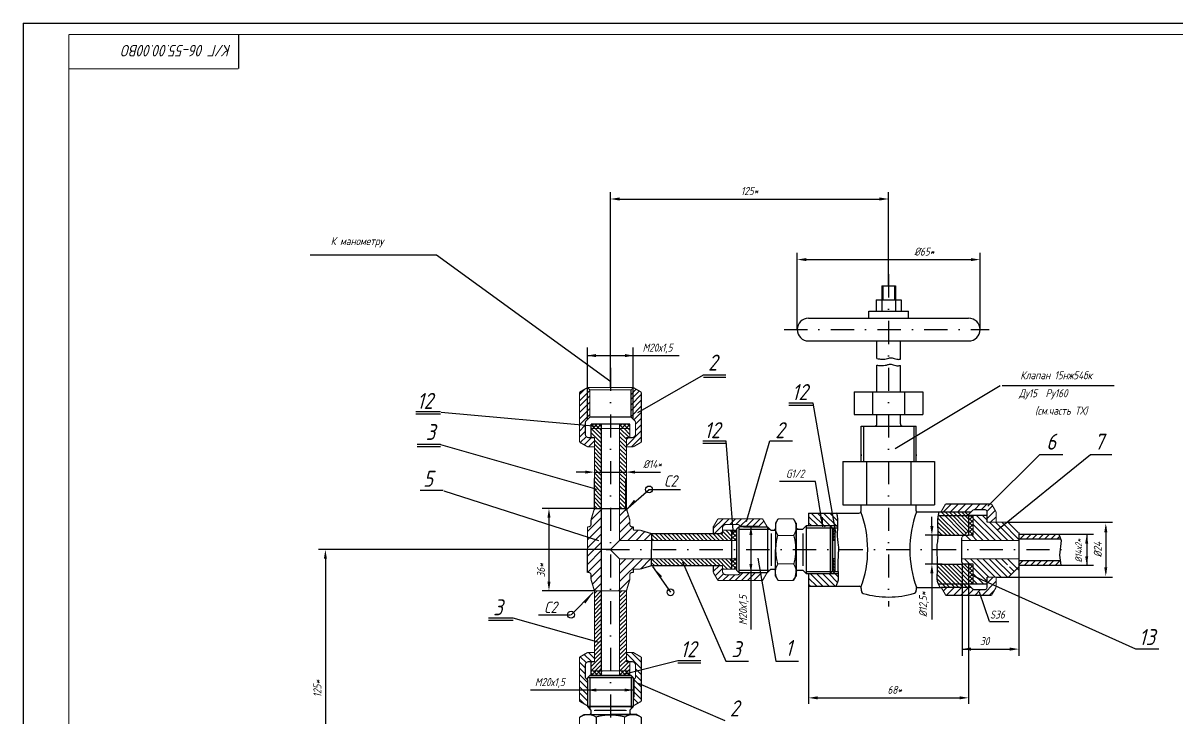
# Model space of a CAD drawing. Extents: x 1448 to 2289, y 427 to 1021.
# Drawn here: x 1448 to 1953, y 717 to 1021 of the extents above; entities that cross this region are included whole.
import ezdxf
from ezdxf.enums import TextEntityAlignment as Align

# ---------------------------------------------------------------- set-up
doc = ezdxf.new("R2010")
doc.units = 0
doc.header["$LTSCALE"] = 0.8
doc.header["$MEASUREMENT"] = 0
doc.linetypes.add('DASHDOT', pattern=[25.4, 12.7, -6.35, 0, -6.35])
doc.layers.get('0').update_dxf_attribs({"linetype": 'CONTINUOUS'})
doc.layers.get('DEFPOINTS').update_dxf_attribs({"linetype": 'CONTINUOUS'})
doc.styles.add('ROMANC', font='romanc', dxfattribs={"width": 0.8, "oblique": 15, "height": 3.5})

# ---------------------------------------------------------------- blocks, each defined once
blk = doc.blocks.new('*X1')
at = {"color": 0}
for p, q in [((659.41, 734.85), (661.46, 736.89)), ((659.41, 736.65), (659.66, 736.89)), ((661.53, 734), (659.41, 736.12)), ((659.41, 733.05), (661.53, 735.17)), ((661.35, 732.39), (659.41, 734.32)), ((659.55, 732.39), (659.41, 732.52)), ((661.53, 735.79), (660.44, 736.89)), ((660.55, 732.39), (661.53, 733.38))]:
    blk.add_line(p, q, dxfattribs=at)
blk = doc.blocks.new('*X4')
at = {"color": 0}
for p, q in [((317.53, 996.44), (318.56, 997.46)), ((319.25, 995.46), (317.53, 997.18)), ((318.35, 995.46), (320.35, 997.46)), ((321.04, 995.46), (319.04, 997.46)), ((320.15, 995.46), (322.03, 997.35)), ((322.03, 996.27), (320.84, 997.46)), ((321.94, 995.46), (322.03, 995.55)), ((330.03, 996.37), (331.13, 997.46)), ((331.82, 995.46), (330.03, 997.25)), ((330.92, 995.46), (332.92, 997.46)), ((333.61, 995.46), (331.61, 997.46)), ((332.72, 995.46), (334.53, 997.27)), ((334.53, 996.34), (333.41, 997.46)), ((334.52, 995.46), (334.53, 995.48))]:
    blk.add_line(p, q, dxfattribs=at)
blk = doc.blocks.new('*X15')
at = {"color": 0}
for p, q in [((1618.35, 637.71), (1618.87, 638.22)), ((1619.35, 636.94), (1618.35, 637.94)), ((1618.35, 636.36), (1619.35, 637.36)), ((1619.35, 635.59), (1618.35, 636.59)), ((1618.35, 635.01), (1619.35, 636.01)), ((1619.35, 634.24), (1618.35, 635.24)), ((1618.35, 633.67), (1619.35, 634.67)), ((1619.35, 632.9), (1618.35, 633.9)), ((1618.77, 632.74), (1619.35, 633.32)), ((1618.35, 624.24), (1618.91, 624.8)), ((1619.35, 623.47), (1618.35, 624.47)), ((1618.35, 622.89), (1619.35, 623.89)), ((1619.35, 622.12), (1618.35, 623.12)), ((1618.35, 621.54), (1619.35, 622.54)), ((1619.35, 620.77), (1618.35, 621.77)), ((1618.35, 620.2), (1619.35, 621.2)), ((1619.35, 619.43), (1618.35, 620.43)), ((1618.77, 619.27), (1619.35, 619.85))]:
    blk.add_line(p, q, dxfattribs=at)
blk = doc.blocks.new('*X8')
at = {"color": 0}
for p, q in [((1677.82, 643.29), (1678.3, 643.77)), ((1677.82, 641.5), (1679.82, 643.5)), ((1679.82, 640.68), (1677.82, 642.68)), ((1677.82, 639.7), (1679.82, 641.7)), ((1679.82, 642.48), (1678.52, 643.77)), ((1679.82, 638.88), (1677.82, 640.88)), ((1677.82, 637.91), (1679.82, 639.91)), ((1679.82, 637.09), (1677.82, 639.09)), ((1677.82, 636.11), (1679.82, 638.11)), ((1679.82, 635.29), (1677.82, 637.29)), ((1678.24, 635.07), (1677.82, 635.49)), ((1678.58, 635.07), (1679.82, 636.31)), ((1677.82, 621.74), (1678.55, 622.47)), ((1677.82, 619.94), (1679.82, 621.94)), ((1679.82, 620.92), (1678.27, 622.47)), ((1679.82, 619.13), (1677.82, 621.13)), ((1677.82, 618.15), (1679.82, 620.15)), ((1679.82, 617.33), (1677.82, 619.33)), ((1677.82, 616.35), (1679.82, 618.35)), ((1679.82, 615.53), (1677.82, 617.53)), ((1677.82, 614.56), (1679.82, 616.56)), ((1679.79, 613.77), (1677.82, 615.74)), ((1677.99, 613.77), (1677.82, 613.94)), ((1678.83, 613.77), (1679.82, 614.76))]:
    blk.add_line(p, q, dxfattribs=at)

msp = doc.modelspace()

# ---------------------------------------------------------------- linework, layer by layer
for p, q in [((1448.01, 1021.2), (1448.01, 427.2)), ((1448.01, 1021.2), (2289.01, 1021.2)), ((1628.78, 919.64), (1573.52, 919.64)), ((1705.01, 864.23), (1628.78, 919.64)), ((1823.52, 906.25), (1829.52, 906.25)), ((1823.52, 906.25), (1823.52, 895.11)), ((1824.02, 906.25), (1824.02, 900.11)), ((1829.02, 906.25), (1829.02, 900.11)), ((1829.52, 906.25), (1829.52, 895.11)), ((1821.02, 900.11), (1832.02, 900.11)), ((1821.02, 900.11), (1821.02, 895.11)), ((1832.02, 900.11), (1832.02, 895.11)), ((1817.85, 895.11), (1835.19, 895.11)), ((1817.85, 892.11), (1817.85, 895.11)), ((1835.19, 892.11), (1835.19, 895.11)), ((1791.53, 892.11), (1861.5, 892.11)), ((1791.53, 882.11), (1861.5, 882.11)), ((1821.39, 874.51), (1821.39, 882.11)), ((1831.65, 874.16), (1831.65, 882.11)), ((1821.39, 859.89), (1821.39, 871.57)), ((1831.65, 859.89), (1831.65, 871.44)), ((1716.81, 850.85), (1745.52, 867.33)), ((1745.52, 867.33), (1755.29, 867.33)), ((1745.52, 866.33), (1755.29, 866.33)), ((1811.52, 859.89), (1841.52, 859.89)), ((1875.36, 862.5), (1829.41, 834.95)), ((1876.14, 862.68), (1925.16, 862.68)), ((1694.86, 848.98), (1694.86, 855.79)), ((1694.86, 849), (1694.86, 855.79)), ((1694.86, 847.83), (1694.86, 855.79)), ((1714.86, 849), (1714.86, 855.79)), ((1714.86, 847.87), (1714.86, 855.79)), ((1793.47, 854.91), (1782.85, 854.91)), ((1793.47, 853.91), (1782.85, 853.91)), ((1803.38, 798.33), (1793.47, 854.91)), ((1630.5, 851.06), (1619.77, 851.06)), ((1630.5, 850.06), (1619.77, 850.06)), ((1630.77, 851.01), (1698.89, 844.82)), ((1811.52, 849.89), (1841.52, 849.89)), ((1821.39, 845.89), (1821.39, 849.89)), ((1831.65, 845.89), (1831.65, 849.89)), ((1814.52, 829.46), (1814.52, 844.89)), ((1814.52, 844.89), (1838.52, 844.89)), ((1815.53, 844.89), (1815.53, 829.46)), ((1837.51, 844.89), (1837.51, 829.46)), ((1838.52, 829.46), (1838.52, 844.89)), ((1764.44, 803.2), (1774.63, 838.5)), ((1774.63, 838.5), (1784.49, 838.5)), ((1630.59, 836.76), (1620.41, 836.76)), ((1630.59, 835.76), (1620.41, 835.76)), ((1630.58, 836.77), (1698.87, 817.3)), ((1755.47, 838.25), (1745.2, 838.25)), ((1755.47, 837.25), (1745.2, 837.25)), ((1758.63, 797.49), (1755.47, 838.25)), ((1806.52, 829.46), (1846.52, 829.46)), ((1806.52, 829.46), (1806.52, 810.46)), ((1814.52, 832.5), (1814.52, 831.8)), ((1816.81, 829.46), (1816.81, 810.46)), ((1836.23, 829.46), (1836.23, 810.46)), ((1838.52, 832.5), (1838.52, 831.8)), ((1846.52, 829.46), (1846.52, 810.46)), ((1869.97, 809.89), (1892.62, 832.52)), ((1874.17, 799.42), (1914.85, 832.52)), ((1892.62, 832.52), (1902.68, 832.52)), ((1914.85, 832.52), (1924.07, 832.52)), ((1794.54, 820.7), (1778.79, 820.7)), ((1797.81, 800.81), (1794.54, 820.7)), ((1631.78, 816.7), (1621.71, 816.7)), ((1632.07, 816.52), (1699.64, 794.79)), ((1711.46, 808.04), (1721.76, 817.14)), ((1721.54, 817.17), (1735.55, 817.17)), ((1697.86, 808.82), (1711.86, 808.82)), ((1700.86, 808.82), (1700.86, 790.82)), ((1806.52, 810.46), (1846.52, 810.46)), ((1814.52, 807.82), (1814.52, 810.46)), ((1838.52, 807.82), (1838.52, 810.46)), ((1791.52, 806.82), (1813.52, 806.82)), ((1861.43, 805.74), (1859.94, 807.23)), ((1861.52, 805.82), (1861.27, 806.07)), ((1760.98, 800.84), (1759.98, 799.84)), ((1759.98, 799.84), (1759.98, 781.83)), ((1759.98, 799.84), (1759.98, 781.83)), ((1759.98, 799.84), (1759.98, 781.83)), ((1759.98, 799.84), (1759.98, 781.83)), ((1759.98, 799.84), (1759.98, 781.83)), ((1760.05, 799.84), (1760.05, 781.83)), ((1760.05, 799.84), (1760.05, 781.83)), ((1760.05, 799.84), (1760.05, 781.83)), ((1760.05, 799.84), (1760.05, 781.83)), ((1760.05, 799.84), (1760.05, 781.83)), ((1760.05, 799.84), (1760.05, 781.83)), ((1760.05, 799.84), (1760.05, 781.83)), ((1760.98, 799.82), (1773.55, 799.82)), ((1762.05, 799.82), (1774.55, 799.82)), ((1763.05, 800.82), (1773.55, 800.82)), ((1775.05, 799.32), (1773.55, 800.82)), ((1773.55, 800.82), (1773.55, 780.83)), ((1774.55, 799.82), (1774.55, 799.78)), ((1774.55, 799.82), (1774.55, 799.78)), ((1775.05, 799.32), (1777.05, 799.32)), ((1777.05, 802.41), (1777.05, 790.82)), ((1786.05, 790.82), (1786.05, 802.41)), ((1786.05, 799.82), (1789.05, 799.82)), ((1789.05, 799.82), (1790.57, 801.34)), ((1789.05, 799.82), (1789.05, 799.77)), ((1790.55, 800.32), (1804.16, 800.32)), ((1801.02, 800.59), (1801.25, 800.32)), ((1801.05, 801.32), (1804.19, 801.32)), ((1802.05, 799.4), (1802.05, 782.42)), ((1859.52, 797.12), (1861.52, 799.12)), ((1722.86, 797.82), (1722.86, 790.82)), ((1775.22, 797.45), (1775.22, 783.98)), ((1694.86, 780.82), (1694.86, 790.82)), ((1722.86, 783.82), (1722.86, 790.82)), ((1777.05, 779.23), (1777.05, 790.82)), ((1786.05, 790.82), (1786.05, 779.23)), ((1723.27, 783.44), (1731.13, 772.17)), ((1736.45, 785.43), (1755.28, 741.99)), ((1769.31, 787.14), (1777.19, 741.99)), ((1859.52, 784.52), (1861.52, 782.52)), ((1760.98, 780.83), (1759.98, 781.83)), ((1760.98, 781.82), (1774.55, 781.82)), ((1762.05, 781.82), (1773.55, 781.82)), ((1762.06, 781.82), (1774.55, 781.82)), ((1763.05, 780.82), (1773.55, 780.82)), ((1775.05, 782.32), (1773.55, 780.82)), ((1774.55, 781.82), (1774.55, 781.86)), ((1775.05, 782.32), (1777.05, 782.32)), ((1777.05, 781.03), (1777.05, 781.32)), ((1786.05, 781.82), (1789.05, 781.82)), ((1786.05, 779.23), (1786.05, 781.03)), ((1789.05, 781.82), (1790.57, 780.3)), ((1790.55, 781.32), (1804.39, 781.32)), ((1801.05, 780.32), (1804.42, 780.32)), ((1862.85, 779.72), (1934.55, 747.45)), ((1791.52, 774.82), (1813.58, 774.82)), ((1814.58, 773.82), (1814.58, 773.05)), ((1838.57, 773.82), (1838.57, 773.05)), ((1861.52, 775.82), (1861.27, 775.57)), ((1697.33, 772.11), (1687.65, 762.36)), ((1870.64, 759.42), (1866.29, 772.17)), ((1662.33, 760.88), (1651.6, 760.88)), ((1662.33, 759.88), (1651.6, 759.88)), ((1699.88, 750.16), (1662.33, 760.88)), ((1673.38, 762.25), (1687.38, 762.25)), ((1870.64, 759.42), (1879.04, 759.42)), ((1934.55, 747.45), (1944.62, 747.45)), ((1711.12, 736.52), (1734.4, 742.34)), ((1734.4, 742.34), (1744.33, 742.34)), ((1734.4, 741.34), (1744.33, 741.34)), ((1755.28, 741.99), (1765.21, 741.99)), ((1777.19, 741.99), (1787.11, 741.99)), ((1694.86, 732.63), (1694.86, 722.13)), ((1694.88, 734.7), (1695.88, 735.7)), ((1695.86, 734.7), (1695.86, 721.13)), ((1695.86, 733.62), (1695.86, 721.13)), ((1695.86, 733.63), (1695.86, 722.13)), ((1713.89, 735.7), (1695.88, 735.7)), ((1713.89, 735.7), (1695.88, 735.7)), ((1713.89, 735.7), (1695.88, 735.7)), ((1713.89, 735.7), (1695.88, 735.7)), ((1713.89, 735.7), (1695.88, 735.7)), ((1713.89, 735.63), (1695.88, 735.63)), ((1713.89, 735.63), (1695.88, 735.63)), ((1713.89, 735.63), (1695.88, 735.63)), ((1713.89, 735.63), (1695.88, 735.63)), ((1713.89, 735.63), (1695.88, 735.63)), ((1713.89, 735.63), (1695.88, 735.63)), ((1713.89, 735.63), (1695.88, 735.63)), ((1713.86, 734.7), (1713.86, 722.13)), ((1713.86, 733.63), (1713.86, 721.13)), ((1714.89, 734.7), (1713.89, 735.7)), ((1714.86, 732.63), (1714.86, 722.13)), ((1716.94, 732.42), (1754.94, 716)), ((1693.27, 718.63), (1704.86, 718.63)), ((1696.36, 720.63), (1694.86, 722.13)), ((1714.86, 722.13), (1694.87, 722.13)), ((1695.08, 718.63), (1695.36, 718.63)), ((1695.86, 721.13), (1695.91, 721.13)), ((1696.36, 720.63), (1696.36, 718.63)), ((1711.49, 720.46), (1698.03, 720.46)), ((1716.46, 718.63), (1704.86, 718.63)), ((1713.36, 720.63), (1714.86, 722.13)), ((1713.36, 720.63), (1713.36, 718.63)), ((1713.86, 721.13), (1713.82, 721.13)), ((1713.86, 721.13), (1713.82, 721.13))]:
    msp.add_line(p, q)
at = {"color": 0, "linetype": 'ByBlock'}
for p, q in [((1704.86, 861.74), (1704.86, 947.23)), ((1826.52, 906.25), (1826.52, 947.23)), ((1708.86, 944.23), (1822.52, 944.23)), ((1786.53, 887.11), (1786.53, 920.72)), ((1866.5, 887.11), (1866.5, 920.72)), ((1790.53, 917.72), (1862.5, 917.72)), ((1694.86, 855.79), (1694.86, 879.27)), ((1714.86, 855.79), (1714.86, 879.27)), ((1694.86, 875.72), (1734.89, 875.72)), ((1694.86, 847.83), (1694.86, 855.25)), ((1693.86, 824.74), (1689.86, 824.74)), ((1697.86, 824.74), (1711.67, 824.74)), ((1715.67, 824.74), (1719.67, 824.74)), ((1719.67, 824.74), (1726.7, 824.74)), ((1697.86, 808.18), (1697.86, 822.01)), ((1711.67, 808.82), (1711.67, 822.01)), ((1697.86, 808.82), (1674.99, 808.82)), ((1677.99, 804.82), (1677.99, 776.82)), ((1845.44, 801.12), (1845.44, 805.12)), ((1761.66, 801.07), (1769.3, 801.07)), ((1766.3, 801.07), (1766.3, 780.82)), ((1878.3, 802.78), (1924.49, 802.78)), ((1883.52, 798.32), (1883.52, 744.3)), ((1921.49, 800.82), (1921.49, 780.82)), ((1850.23, 797.12), (1842.44, 797.12)), ((1845.44, 797.12), (1845.44, 784.52)), ((1900.91, 797.62), (1916.15, 797.62)), ((1913.15, 797.62), (1913.15, 784.02)), ((1704.86, 790.82), (1577.21, 790.82)), ((1580.21, 786.82), (1580.21, 673.17)), ((1849.98, 784.52), (1842.44, 784.52)), ((1858.73, 785.27), (1858.73, 744.3)), ((1901.87, 784.02), (1916.15, 784.02)), ((1761.88, 780.82), (1769.3, 780.82)), ((1766.3, 780.82), (1766.3, 772.82)), ((1845.44, 780.52), (1845.44, 760.33)), ((1873.52, 778.79), (1924.49, 778.79)), ((1697.86, 772.82), (1674.99, 772.82)), ((1766.3, 772.82), (1766.3, 755.91)), ((1791.52, 774.82), (1791.52, 723.42)), ((1861.52, 774.82), (1861.52, 723.42)), ((1858.73, 747.3), (1879.52, 747.3)), ((1694.86, 733.81), (1694.86, 726.39)), ((1715.12, 734.03), (1715.12, 726.39)), ((1686.86, 729.39), (1669.96, 729.39)), ((1694.86, 729.39), (1686.86, 729.39)), ((1715.12, 729.39), (1694.86, 729.39)), ((1795.52, 725.98), (1857.52, 725.98))]:
    msp.add_line(p, q, dxfattribs=at)
at = {"linetype": 'DASHDOT'}
for p, q in [((1826.52, 911.28), (1826.52, 765.97)), ((1780.82, 887.11), (1870.44, 887.11)), ((1704.86, 870.44), (1704.86, 527.95)), ((1702.98, 790.82), (1904.16, 790.82))]:
    msp.add_line(p, q, dxfattribs=at)
at = {"color": 0}
for p, q in [((1691.36, 858.73), (1693.7, 861.07)), ((1691.36, 855.95), (1695.86, 860.45)), ((1691.36, 859.44), (1692.01, 860.09)), ((1713.86, 858.69), (1716.01, 860.84)), ((1713.86, 856.6), (1717.49, 860.22)), ((1713.86, 854.13), (1718.36, 858.63)), ((1714.86, 861.39), (1715.08, 861.61)), ((1691.36, 853.57), (1695.86, 858.07)), ((1691.36, 850.8), (1695.86, 855.3)), ((1713.86, 851.75), (1718.36, 856.25)), ((1713.86, 849.05), (1718.36, 853.55)), ((1691.36, 848.11), (1695.86, 852.61)), ((1691.36, 845.41), (1695.86, 849.91)), ((1715.12, 847.61), (1718.36, 850.86)), ((1691.36, 842.72), (1693.86, 845.22)), ((1696.43, 843.82), (1700.86, 839.38)), ((1698.22, 843.82), (1700.86, 841.18)), ((1700.02, 843.82), (1700.86, 842.97)), ((1709, 843.82), (1713, 839.82)), ((1710.8, 843.82), (1713.36, 841.25)), ((1712.59, 843.82), (1713.36, 843.05)), ((1715.86, 845.67), (1718.36, 848.17)), ((1715.86, 842.97), (1718.36, 845.47)), ((1691.36, 840.02), (1693.86, 842.52)), ((1691.69, 837.66), (1694.33, 840.29)), ((1693.4, 836.67), (1696.55, 839.82)), ((1695.24, 835.82), (1697.86, 838.44)), ((1696.36, 842.09), (1700.86, 837.59)), ((1696.36, 840.29), (1696.84, 839.82)), ((1697.86, 838.79), (1700.86, 835.79)), ((1708.86, 842.16), (1711.86, 839.16)), ((1708.86, 840.36), (1711.86, 837.36)), ((1708.86, 838.57), (1711.86, 835.57)), ((1711.86, 836.28), (1718.36, 842.78)), ((1711.86, 838.97), (1712.71, 839.82)), ((1714.1, 835.82), (1718.36, 840.08)), ((1697.86, 836.99), (1700.86, 833.99)), ((1697.86, 835.2), (1700.86, 832.2)), ((1697.86, 833.4), (1700.86, 830.4)), ((1708.86, 836.77), (1711.86, 833.77)), ((1708.86, 834.97), (1711.86, 831.97)), ((1697.86, 831.61), (1700.86, 828.61)), ((1697.86, 829.81), (1700.86, 826.81)), ((1708.86, 833.18), (1711.86, 830.18)), ((1708.86, 831.38), (1711.86, 828.38)), ((1708.86, 829.59), (1711.86, 826.59)), ((1697.86, 828.01), (1700.86, 825.01)), ((1697.86, 826.22), (1700.86, 823.22)), ((1697.86, 824.42), (1700.86, 821.42)), ((1708.86, 827.79), (1711.86, 824.79)), ((1708.86, 825.99), (1711.86, 822.99)), ((1708.86, 824.2), (1711.86, 821.2)), ((1697.86, 822.62), (1700.86, 819.62)), ((1697.86, 820.83), (1700.86, 817.83)), ((1697.86, 819.03), (1700.86, 816.03)), ((1708.86, 822.4), (1711.86, 819.4)), ((1708.86, 820.61), (1711.86, 817.61)), ((1708.86, 818.81), (1711.86, 815.81)), ((1697.86, 817.24), (1700.86, 814.24)), ((1697.86, 815.44), (1700.86, 812.44)), ((1697.86, 813.64), (1700.86, 810.64)), ((1708.86, 817.01), (1711.86, 814.01)), ((1708.86, 815.22), (1711.86, 812.22)), ((1708.86, 813.42), (1711.86, 810.42)), ((1696.37, 803.85), (1701.34, 808.82)), ((1697.86, 811.85), (1700.86, 808.85)), ((1697.86, 810.05), (1699.1, 808.82)), ((1708.86, 811.62), (1711.67, 808.82)), ((1708.86, 809.83), (1709.87, 808.82)), ((1708.86, 805.57), (1711.92, 808.62)), ((1850.47, 807.32), (1853.97, 810.82)), ((1853.62, 807.32), (1857.12, 810.82)), ((1856.76, 807.32), (1860.26, 810.82)), ((1859.9, 807.32), (1863.4, 810.82)), ((1864.04, 808.31), (1866.55, 810.82)), ((1867.19, 808.32), (1869.69, 810.82)), ((1869.5, 807.49), (1871.99, 809.97)), ((1694.86, 798.75), (1700.86, 804.75)), ((1708.86, 801.97), (1712.75, 805.86)), ((1749.86, 800.05), (1754.13, 804.32)), ((1750.32, 797.82), (1756.82, 804.32)), ((1757.02, 801.82), (1759.52, 804.32)), ((1759.71, 801.82), (1762.21, 804.32)), ((1761.66, 801.07), (1764.91, 804.32)), ((1764.1, 800.82), (1767.6, 804.32)), ((1766.79, 800.82), (1770.29, 804.32)), ((1769.48, 800.82), (1771.97, 803.31)), ((1795.5, 801.32), (1791.52, 805.3)), ((1798.77, 800.75), (1792.7, 806.82)), ((1801.89, 800.32), (1795.39, 806.82)), ((1804.17, 800.73), (1798.09, 806.82)), ((1804.19, 803.4), (1800.78, 806.82)), ((1803.84, 806.45), (1803.47, 806.82)), ((1855.47, 797.12), (1848.01, 804.58)), ((1857.31, 797.12), (1848.23, 806.2)), ((1859.57, 797.17), (1849.43, 807.32)), ((1860.47, 798.07), (1851.22, 807.32)), ((1861.37, 798.97), (1853.02, 807.32)), ((1861.52, 800.62), (1854.81, 807.32)), ((1861.52, 802.41), (1856.61, 807.32)), ((1861.52, 804.21), (1858.41, 807.32)), ((1873.22, 794.82), (1863.52, 804.52)), ((1875.91, 794.82), (1864.91, 805.82)), ((1869.52, 803.91), (1867.61, 805.82)), ((1869.52, 804.36), (1873.14, 807.98)), ((1871.12, 802.82), (1873.52, 805.22)), ((1694.86, 795.16), (1700.86, 801.16)), ((1708.86, 798.38), (1713.36, 802.88)), ((1708.89, 794.82), (1714.86, 800.79)), ((1712.49, 794.82), (1716.99, 799.32)), ((1716.08, 794.82), (1719.95, 798.69)), ((1753.02, 797.82), (1753.86, 798.67)), ((1757.86, 794.95), (1753.86, 798.95)), ((1757.86, 796.75), (1755.3, 799.32)), ((1757.86, 798.55), (1757.09, 799.32)), ((1769.49, 800.82), (1769.71, 801.04)), ((1792.81, 801.32), (1791.52, 802.61)), ((1853.7, 797.12), (1847.91, 802.91)), ((1851.92, 797.12), (1847.93, 801.11)), ((1849.97, 797.12), (1848, 799.09)), ((1870.53, 794.82), (1863.52, 801.83)), ((1867.83, 794.82), (1863.52, 799.13)), ((1878.52, 794.91), (1870.61, 802.82)), ((1881.3, 794.82), (1873.3, 802.82)), ((1883.52, 795.3), (1876, 802.82)), ((1883.19, 798.32), (1878.69, 802.82)), ((1694.86, 791.57), (1700.86, 797.57)), ((1694.86, 787.97), (1700.86, 793.97)), ((1719.67, 794.82), (1722.72, 797.86)), ((1725.67, 794.82), (1722.86, 797.62)), ((1723.87, 794.82), (1722.86, 795.83)), ((1727.47, 794.82), (1724.47, 797.82)), ((1729.26, 794.82), (1726.26, 797.82)), ((1731.06, 794.82), (1728.06, 797.82)), ((1732.85, 794.82), (1729.85, 797.82)), ((1734.65, 794.82), (1731.65, 797.82)), ((1736.45, 794.82), (1733.45, 797.82)), ((1738.24, 794.82), (1735.24, 797.82)), ((1740.04, 794.82), (1737.04, 797.82)), ((1741.84, 794.82), (1738.84, 797.82)), ((1743.63, 794.82), (1740.63, 797.82)), ((1745.43, 794.82), (1742.43, 797.82)), ((1747.22, 794.82), (1744.22, 797.82)), ((1749.02, 794.82), (1746.02, 797.82)), ((1750.82, 794.82), (1747.82, 797.82)), ((1752.61, 794.82), (1749.61, 797.82)), ((1754.41, 794.82), (1751.41, 797.82)), ((1756.2, 794.82), (1753.2, 797.82)), ((1862.44, 794.82), (1860.14, 797.12)), ((1865.14, 794.82), (1862.84, 797.12)), ((1884.12, 795.62), (1886.12, 797.62)), ((1886.82, 795.62), (1888.82, 797.62)), ((1889.51, 795.62), (1891.51, 797.62)), ((1892.21, 795.62), (1894.21, 797.62)), ((1894.9, 795.62), (1896.9, 797.62)), ((1897.59, 795.62), (1899.59, 797.62)), ((1900.29, 795.62), (1901.28, 796.61)), ((1694.86, 784.38), (1700.86, 790.38)), ((1694.89, 780.82), (1700.86, 786.79)), ((1696.36, 778.7), (1700.86, 783.2)), ((1708.86, 776.83), (1718.86, 786.82)), ((1708.86, 784.01), (1711.67, 786.82)), ((1708.86, 780.42), (1715.26, 786.82)), ((1717.98, 782.35), (1722.45, 786.82)), ((1722.45, 786.82), (1722.86, 787.24)), ((1724.1, 783.82), (1722.86, 785.05)), ((1725.89, 783.82), (1722.89, 786.82)), ((1727.69, 783.82), (1724.69, 786.82)), ((1729.49, 783.82), (1726.49, 786.82)), ((1731.28, 783.82), (1728.28, 786.82)), ((1733.08, 783.82), (1730.08, 786.82)), ((1734.87, 783.82), (1731.87, 786.82)), ((1736.67, 783.82), (1733.67, 786.82)), ((1738.47, 783.82), (1735.47, 786.82)), ((1740.26, 783.82), (1737.26, 786.82)), ((1742.06, 783.82), (1739.06, 786.82)), ((1743.85, 783.82), (1740.85, 786.82)), ((1745.65, 783.82), (1742.65, 786.82)), ((1747.45, 783.82), (1744.45, 786.82)), ((1749.24, 783.82), (1746.24, 786.82)), ((1751.04, 783.82), (1748.04, 786.82)), ((1752.84, 783.82), (1749.84, 786.82)), ((1749.86, 781.2), (1752.49, 783.82)), ((1756.13, 782.32), (1751.63, 786.82)), ((1757.86, 782.38), (1753.43, 786.82)), ((1754.34, 782.32), (1753.86, 782.79)), ((1757.86, 784.18), (1755.22, 786.82)), ((1757.86, 785.97), (1757.02, 786.82)), ((1857.28, 774.32), (1847.81, 783.79)), ((1859.08, 774.32), (1848.88, 784.52)), ((1860.87, 774.32), (1850.67, 784.52)), ((1861.52, 775.47), (1852.47, 784.52)), ((1861.52, 777.27), (1854.27, 784.52)), ((1861.52, 779.06), (1856.06, 784.52)), ((1861.52, 781.07), (1858.06, 784.52)), ((1861.97, 784.52), (1859.67, 786.82)), ((1870.36, 778.82), (1862.36, 786.82)), ((1869.67, 776.82), (1863.52, 782.97)), ((1873.06, 778.82), (1865.06, 786.82)), ((1875.75, 778.82), (1867.75, 786.82)), ((1878.44, 778.82), (1870.44, 786.82)), ((1880.08, 779.88), (1873.14, 786.82)), ((1878.52, 784.13), (1875.83, 786.82)), ((1883.52, 781.83), (1878.53, 786.82)), ((1881.42, 781.23), (1879.33, 783.32)), ((1883.3, 784.02), (1885.3, 786.02)), ((1885.99, 784.02), (1887.99, 786.02)), ((1888.69, 784.02), (1890.69, 786.02)), ((1891.38, 784.02), (1893.38, 786.02)), ((1894.08, 784.02), (1896.08, 786.02)), ((1896.77, 784.02), (1898.77, 786.02)), ((1899.47, 784.02), (1901.47, 786.02)), ((1696.99, 775.73), (1700.86, 779.6)), ((1750.72, 779.35), (1753.86, 782.5)), ((1751.7, 777.65), (1754.34, 780.28)), ((1754.07, 777.32), (1756.57, 779.82)), ((1756.76, 777.32), (1759.26, 779.82)), ((1759.46, 777.32), (1762.96, 780.82)), ((1762.15, 777.32), (1765.65, 780.82)), ((1764.85, 777.32), (1768.35, 780.82)), ((1767.54, 777.32), (1771.04, 780.82)), ((1795.06, 774.82), (1791.52, 778.36)), ((1797.76, 774.82), (1792.26, 780.32)), ((1800.45, 774.82), (1794.95, 780.32)), ((1803.14, 774.82), (1797.64, 780.32)), ((1804.19, 776.47), (1800.34, 780.32)), ((1804.44, 778.91), (1801.93, 781.42)), ((1851.49, 774.32), (1847.67, 778.14)), ((1853.32, 774.32), (1847.68, 779.96)), ((1855.45, 774.32), (1847.76, 782.02)), ((1867.97, 775.82), (1863.52, 780.28)), ((1869.52, 776.07), (1872.26, 778.82)), ((1697.82, 772.97), (1700.86, 776.01)), ((1697.86, 771.59), (1699.1, 772.82)), ((1697.86, 769.79), (1700.86, 772.79)), ((1708.45, 772.82), (1708.86, 773.24)), ((1708.86, 773.24), (1713.33, 777.7)), ((1708.86, 770.01), (1711.67, 772.82)), ((1708.86, 771.81), (1709.87, 772.82)), ((1792.37, 774.82), (1791.52, 775.67)), ((1850.44, 772.71), (1852.05, 774.32)), ((1851.69, 770.82), (1855.19, 774.32)), ((1854.83, 770.82), (1858.33, 774.32)), ((1854.99, 774.82), (1854.92, 774.89)), ((1857.98, 770.82), (1861.48, 774.32)), ((1861.52, 771.22), (1863.7, 773.39)), ((1865.28, 775.82), (1863.52, 777.58)), ((1864.26, 770.82), (1866.76, 773.32)), ((1867.41, 770.82), (1873.41, 776.82)), ((1870.55, 770.82), (1872.79, 773.06)), ((1697.86, 767.99), (1700.86, 770.99)), ((1697.86, 766.2), (1700.86, 769.2)), ((1708.86, 768.22), (1711.86, 771.22)), ((1708.86, 766.42), (1711.86, 769.42)), ((1861.12, 770.82), (1861.52, 771.22)), ((1697.86, 764.4), (1700.86, 767.4)), ((1697.86, 762.61), (1700.86, 765.61)), ((1697.86, 760.81), (1700.86, 763.81)), ((1708.86, 764.63), (1711.86, 767.63)), ((1708.86, 762.83), (1711.86, 765.83)), ((1708.86, 761.03), (1711.86, 764.03)), ((1697.86, 759.01), (1700.86, 762.01)), ((1697.86, 757.22), (1700.86, 760.22)), ((1697.86, 755.42), (1700.86, 758.42)), ((1708.86, 759.24), (1711.86, 762.24)), ((1708.86, 757.44), (1711.86, 760.44)), ((1708.86, 755.64), (1711.86, 758.64)), ((1697.86, 753.63), (1700.86, 756.63)), ((1697.86, 751.83), (1700.86, 754.83)), ((1697.86, 750.03), (1700.86, 753.03)), ((1708.86, 753.85), (1711.86, 756.85)), ((1708.86, 752.05), (1711.86, 755.05)), ((1708.86, 750.26), (1711.86, 753.26)), ((1697.86, 748.24), (1700.86, 751.24)), ((1697.86, 746.44), (1700.86, 749.44)), ((1697.86, 744.64), (1700.86, 747.64)), ((1708.86, 748.46), (1711.86, 751.46)), ((1708.86, 746.66), (1711.86, 749.66)), ((1708.86, 744.87), (1711.86, 747.87)), ((1691.69, 743.98), (1694.33, 741.34)), ((1693.4, 744.97), (1696.55, 741.82)), ((1695.24, 745.82), (1697.86, 743.2)), ((1696.36, 739.55), (1700.86, 744.05)), ((1697.86, 742.85), (1700.86, 745.85)), ((1708.86, 743.07), (1711.86, 746.07)), ((1708.86, 741.28), (1711.86, 744.28)), ((1708.86, 739.48), (1711.86, 742.48)), ((1711.86, 745.36), (1718.36, 738.86)), ((1711.86, 742.67), (1712.71, 741.82)), ((1714.1, 745.82), (1718.36, 741.55)), ((1691.36, 741.61), (1693.86, 739.11)), ((1691.36, 738.92), (1693.86, 736.42)), ((1696.36, 741.35), (1696.84, 741.82)), ((1696.43, 737.82), (1700.86, 742.26)), ((1698.22, 737.82), (1700.86, 740.46)), ((1700.02, 737.82), (1700.86, 738.66)), ((1709, 737.82), (1713, 741.82)), ((1710.8, 737.82), (1713.36, 740.39)), ((1712.59, 737.82), (1713.36, 738.59)), ((1715.86, 738.67), (1718.36, 736.17)), ((1691.36, 736.23), (1694.86, 732.73)), ((1691.36, 733.53), (1694.86, 730.03)), ((1715.12, 734.03), (1718.36, 730.78)), ((1715.86, 735.97), (1718.36, 733.47)), ((1691.36, 730.84), (1694.86, 727.34)), ((1691.36, 728.14), (1694.86, 724.64)), ((1714.86, 731.58), (1718.36, 728.08)), ((1714.86, 728.89), (1718.36, 725.39)), ((1691.36, 725.38), (1693.46, 723.28)), ((1714.86, 726.2), (1715.08, 725.98)), ((1714.86, 725.88), (1717.03, 723.72))]:
    msp.add_line(p, q, dxfattribs=at)
at = {"linetype": 'Continuous'}
for p, q in [((1811.52, 859.89), (1811.52, 849.89)), ((1819.52, 859.89), (1819.52, 849.89)), ((1833.52, 859.89), (1833.52, 849.89)), ((1841.52, 859.89), (1841.52, 849.89)), ((1791.52, 806.82), (1791.52, 801.32)), ((1838.65, 807.32), (1849.43, 807.32)), ((1848.18, 805.82), (1863.52, 805.82)), ((1849.52, 807.48), (1849.52, 807.32)), ((1861.52, 805.82), (1861.52, 797.12)), ((1760.98, 800.84), (1760.98, 780.82)), ((1786.05, 802.41), (1786.05, 790.82)), ((1801.05, 801.32), (1801.05, 781.2)), ((1801.05, 800.59), (1801.05, 790.82)), ((1848.05, 797.12), (1861.52, 797.12)), ((1883.52, 797.62), (1900.91, 797.62)), ((1883.52, 795.62), (1901.64, 795.62)), ((1786.05, 779.23), (1786.05, 790.82)), ((1801.05, 781.2), (1801.05, 790.82)), ((1847.81, 784.52), (1858.73, 784.52)), ((1861.52, 784.52), (1861.52, 774.82)), ((1861.52, 784.52), (1861.52, 774.82)), ((1883.52, 786.02), (1901.87, 786.02)), ((1883.52, 784.02), (1901.87, 784.02)), ((1791.52, 780.32), (1791.52, 774.82)), ((1838.71, 774.32), (1849.52, 774.32)), ((1848.2, 775.82), (1861.32, 775.82)), ((1714.89, 734.7), (1694.86, 734.7))]:
    msp.add_line(p, q, dxfattribs=at)
at = {"const_width": 0.5}
for points in [[(1468.01, 432.2), (1468.01, 1016.2)], [(1468.01, 1016.2), (2284.01, 1016.2)], [(1542.29, 1001.21), (1542.29, 1016.21)], [(1542.19, 1001.21), (1468.01, 1001.21)], [(1695.01, 861.82), (1691.36, 859.72)], [(1691.36, 837.85), (1691.36, 859.72)], [(1694.86, 861.74), (1714.86, 861.74)], [(1694.86, 861.74), (1695.86, 860.74)], [(1695.86, 860.74), (1713.86, 860.74)], [(1695.86, 848.83), (1695.86, 860.74)], [(1714.86, 861.74), (1713.86, 860.74)], [(1713.86, 848.83), (1713.86, 860.74)], [(1714.71, 861.82), (1718.36, 859.72)], [(1718.36, 837.84), (1718.36, 859.72)], [(1694.16, 847.12), (1695.86, 848.83)], [(1695.86, 848.83), (1713.9, 848.83)], [(1715.57, 847.16), (1713.86, 848.86)], [(1693.86, 841.42), (1693.86, 846.45)], [(1696.36, 839.82), (1696.36, 845.82)], [(1713.36, 845.82), (1696.36, 845.82)], [(1713.36, 843.82), (1696.36, 843.82)], [(1700.86, 808.82), (1700.86, 845.82)], [(1708.86, 808.82), (1708.86, 845.82)], [(1713.36, 839.82), (1713.36, 845.82)], [(1715.86, 841.42), (1715.86, 846.45)], [(1697.86, 839.82), (1695.46, 839.82)], [(1697.86, 839.82), (1696.36, 839.82)], [(1697.86, 808.82), (1697.86, 839.94)], [(1711.86, 808.82), (1711.86, 839.94)], [(1714.26, 839.82), (1711.86, 839.82)], [(1713.36, 839.82), (1711.86, 839.82)], [(1694.88, 835.82), (1691.36, 837.85)], [(1697.86, 835.82), (1694.88, 835.82)], [(1714.86, 835.82), (1711.86, 835.82)], [(1714.86, 835.82), (1718.36, 837.84)], [(1697.86, 808.82), (1696.36, 803.82)], [(1697.86, 808.82), (1711.86, 808.82)], [(1711.86, 808.82), (1697.86, 808.82)], [(1700.86, 772.82), (1700.86, 808.82)], [(1708.86, 808.82), (1708.86, 794.82)], [(1711.86, 808.82), (1713.36, 803.82)], [(1849.43, 807.32), (1851.45, 810.82)], [(1863.05, 807.85), (1861.02, 805.82)], [(1873.52, 807.32), (1871.5, 810.82)], [(1696.36, 803.82), (1696.36, 801.82)], [(1713.36, 803.82), (1713.36, 801.82)], [(1749.86, 800.82), (1751.89, 804.32)], [(1751.89, 804.32), (1771.39, 804.32)], [(1773.5, 800.67), (1771.39, 804.32)], [(1777.05, 802.41), (1778.15, 804.32)], [(1778.15, 804.32), (1784.95, 804.32)], [(1786.05, 802.41), (1784.95, 804.32)], [(1883.19, 798.32), (1878.69, 802.82)], [(1694.86, 800.82), (1695.36, 800.82)], [(1694.86, 800.82), (1694.86, 780.82)], [(1714.36, 800.82), (1714.86, 800.82)], [(1714.86, 800.82), (1714.86, 799.82)], [(1715.36, 799.32), (1717.86, 799.32)], [(1722.86, 797.82), (1717.86, 799.32)], [(1722.86, 797.82), (1753.98, 797.82)], [(1722.86, 797.82), (1722.86, 783.82)], [(1722.86, 797.82), (1722.86, 783.82)], [(1749.86, 800.82), (1749.86, 797.82)], [(1753.86, 799.32), (1753.86, 797.82)], [(1753.86, 800.22), (1753.86, 797.82)], [(1753.86, 799.32), (1759.98, 799.32)], [(1755.46, 801.82), (1760.5, 801.82)], [(1757.86, 799.32), (1757.86, 782.32)], [(1760.96, 800.82), (1759.98, 799.84)], [(1759.98, 799.84), (1759.98, 781.83)], [(1760.98, 800.82), (1773.55, 800.82)], [(1761.2, 801.53), (1761.91, 800.82)], [(1774.9, 799.47), (1773.55, 800.82)], [(1773.55, 800.82), (1773.55, 790.82)], [(1775.22, 797.94), (1775.22, 790.82)], [(1775.26, 799.32), (1776.05, 799.32)], [(1777.05, 790.82), (1777.05, 802.41)], [(1786.05, 802.41), (1786.05, 790.82)], [(1787.05, 799.82), (1788.84, 799.82)], [(1789.05, 797.94), (1789.05, 790.82)], [(1789.2, 799.97), (1790.55, 801.32)], [(1790.55, 801.32), (1801.06, 801.32)], [(1790.55, 801.32), (1790.55, 790.82)], [(1801.02, 801.21), (1802.05, 800.03)], [(1801.05, 801.32), (1801.05, 790.83)], [(1802.05, 800.27), (1803.05, 800.27)], [(1802.05, 800.27), (1802.05, 781.56)], [(1803.05, 800.32), (1803.05, 781.32)], [(1708.86, 794.82), (1704.86, 790.82)], [(1708.86, 794.82), (1722.86, 794.82)], [(1722.86, 794.82), (1759.98, 794.82)], [(1778, 797), (1785.1, 797)], [(1802.05, 794.79), (1803.05, 794.79)], [(1859.45, 797.12), (1858.45, 796.12)], [(1704.86, 790.82), (1708.86, 786.82)], [(1773.55, 780.82), (1773.55, 790.82)], [(1775.22, 783.7), (1775.22, 790.82)], [(1777.05, 790.82), (1777.05, 779.23)], [(1786.05, 779.23), (1786.05, 790.82)], [(1789.05, 783.7), (1789.05, 790.82)], [(1790.55, 780.32), (1790.55, 790.82)], [(1801.05, 780.32), (1801.05, 790.81)], [(1708.86, 786.82), (1722.86, 786.82)], [(1708.86, 772.82), (1708.86, 786.82)], [(1722.86, 783.82), (1717.86, 782.32)], [(1722.86, 786.82), (1759.98, 786.82)], [(1722.86, 783.82), (1753.98, 783.82)], [(1749.86, 783.82), (1749.86, 780.83)], [(1753.86, 783.82), (1753.86, 782.32)], [(1753.86, 783.82), (1753.86, 781.42)], [(1778, 784.63), (1785.1, 784.63)], [(1802.05, 786.85), (1803.05, 786.85)], [(1859.2, 784.52), (1858.45, 785.27)], [(1883.52, 783.32), (1879.02, 778.82)], [(1694.86, 780.82), (1695.36, 780.82)], [(1696.36, 777.82), (1696.36, 779.82)], [(1697.86, 772.82), (1696.36, 777.82)], [(1711.86, 772.82), (1713.36, 777.82)], [(1713.36, 777.82), (1713.36, 779.82)], [(1714.36, 780.82), (1714.86, 780.82)], [(1714.86, 780.82), (1714.86, 781.82)], [(1715.36, 782.32), (1717.86, 782.32)], [(1749.86, 780.83), (1751.89, 777.32)], [(1753.86, 782.32), (1759.98, 782.32)], [(1755.46, 779.82), (1760.5, 779.82)], [(1760.98, 780.83), (1759.98, 781.83)], [(1760.96, 780.82), (1759.98, 781.8)], [(1760.98, 780.82), (1773.55, 780.82)], [(1761.17, 780.11), (1761.88, 780.82)], [(1763.03, 780.82), (1773.55, 780.82)], [(1773.5, 780.97), (1771.39, 777.32)], [(1774.9, 782.17), (1773.55, 780.82)], [(1774.9, 782.17), (1773.55, 780.82)], [(1775.26, 782.32), (1776.05, 782.32)], [(1775.26, 782.32), (1776.05, 782.32)], [(1777.05, 779.23), (1777.05, 781.32)], [(1777.05, 779.23), (1778.15, 777.32)], [(1777.05, 779.23), (1778.15, 777.32)], [(1786.05, 779.23), (1784.95, 777.32)], [(1786.05, 779.23), (1784.95, 777.32)], [(1786.05, 781.03), (1786.05, 779.23)], [(1787.05, 781.82), (1788.84, 781.82)], [(1787.05, 781.82), (1788.84, 781.82)], [(1789.2, 781.67), (1790.55, 780.32)], [(1789.2, 781.67), (1790.55, 780.32)], [(1790.55, 780.32), (1801, 780.32)], [(1801.01, 780.34), (1802.05, 781.56)], [(1802.05, 781.32), (1803.05, 781.32)], [(1697.86, 772.82), (1711.86, 772.82)], [(1697.86, 772.82), (1697.86, 741.7)], [(1711.86, 772.82), (1697.86, 772.82)], [(1700.86, 772.82), (1700.86, 735.7)], [(1708.86, 772.82), (1708.86, 735.7)], [(1711.86, 772.82), (1711.86, 741.7)], [(1751.89, 777.32), (1771.55, 777.32)], [(1778.15, 777.32), (1784.95, 777.32)], [(1778.15, 777.32), (1784.95, 777.32)], [(1849.52, 774.32), (1851.54, 770.82)], [(1863.05, 773.79), (1861.27, 775.57)], [(1873.52, 774.32), (1871.5, 770.82)], [(1694.88, 745.82), (1691.36, 743.79)], [(1691.36, 743.79), (1691.36, 724.49)], [(1697.86, 745.82), (1694.88, 745.82)], [(1714.86, 745.82), (1711.86, 745.82)], [(1714.86, 745.82), (1718.36, 743.8)], [(1718.36, 743.8), (1718.36, 724.49)], [(1693.86, 740.22), (1693.86, 735.19)], [(1697.86, 741.82), (1695.46, 741.82)], [(1696.36, 741.82), (1696.36, 735.7)], [(1697.86, 741.82), (1696.36, 741.82)], [(1713.36, 737.82), (1696.36, 737.82)], [(1713.36, 741.82), (1711.86, 741.82)], [(1714.26, 741.82), (1711.86, 741.82)], [(1713.36, 741.82), (1713.36, 735.7)], [(1715.86, 740.22), (1715.86, 735.19)], [(1694.16, 734.51), (1694.86, 733.81)], [(1694.86, 734.7), (1694.86, 722.13)], [(1694.86, 734.72), (1695.84, 735.7)], [(1694.86, 732.66), (1694.86, 722.13)], [(1694.88, 734.7), (1695.88, 735.7)], [(1713.89, 735.7), (1695.88, 735.7)], [(1714.86, 734.72), (1713.89, 735.7)], [(1714.86, 734.7), (1714.86, 722.13)], [(1715.57, 734.48), (1714.86, 733.77)], [(1695.01, 722.39), (1691.36, 724.49)], [(1696.22, 720.78), (1694.86, 722.13)], [(1694.86, 722.13), (1704.86, 722.13)], [(1696.22, 720.78), (1694.86, 722.13)], [(1714.86, 722.13), (1704.86, 722.13)], [(1713.51, 720.78), (1714.86, 722.13)], [(1714.71, 722.39), (1718.36, 724.49)], [(1693.27, 718.63), (1691.36, 717.53)], [(1693.27, 718.63), (1691.36, 717.53)], [(1691.36, 717.53), (1691.36, 710.74)], [(1691.36, 717.53), (1691.36, 710.74)], [(1704.86, 718.63), (1693.27, 718.63)], [(1693.27, 718.63), (1695.36, 718.63)], [(1696.36, 720.43), (1696.36, 719.63)], [(1696.36, 720.43), (1696.36, 719.63)], [(1697.75, 720.46), (1704.86, 720.46)], [(1698.68, 717.68), (1698.68, 710.59)], [(1704.86, 718.63), (1716.46, 718.63)], [(1711.98, 720.46), (1704.86, 720.46)], [(1711.05, 717.68), (1711.05, 710.59)], [(1713.36, 720.43), (1713.36, 719.63)], [(1716.46, 718.63), (1718.36, 717.53)], [(1718.36, 717.53), (1718.36, 710.74)]]:
    msp.add_lwpolyline(points, dxfattribs=at)
for points, format in [([(1821.39, 874.51, 0.020044), (1822.48, 874.26, 0.060126), (1824.19, 874.15, 0.062299), (1826.56, 874.59, -0.100606), (1828.05, 874.75, -0.079078), (1828.94, 874.52, 0.057292), (1830.13, 874.15, 0.090584), (1831.6, 874.15, 0.001723), (1831.65, 874.16)], "xyb"), ([(1821.39, 871.57, 0.011822), (1822.03, 871.44, 0.060126), (1823.74, 871.33, 0.062299), (1826.11, 871.77, -0.100606), (1827.61, 871.92, -0.079078), (1828.49, 871.7, 0.057292), (1829.69, 871.33, 0.090584), (1831.15, 871.33, 0.018376), (1831.65, 871.44)], "xyb"), ([(1711.46, 808.04, 0, 1, 0), (1715.54, 812.3, 1, 1, 0)], "xyseb"), ([(1803.78, 806.82, -0.010158), (1804.1, 804.58, -0.030036), (1804.2, 802.97, -0.013798), (1804.09, 798.62, 0.026226), (1804.08, 796.33, 0.02831), (1804.37, 793.63, -0.037565), (1804.56, 791.58, -0.018986), (1804.51, 789.57, 0.008915), (1804.32, 785.3, 0.019358), (1804.36, 781.9, -0.01613), (1804.44, 777.83, -0.103314), (1804.06, 776.15, -0.018147), (1803.4, 774.82)], "xyb"), ([(1848.41, 807.32, 0.012435), (1848.01, 804.58, 0.030036), (1847.91, 802.97, 0.013798), (1848.03, 798.62, -0.026226), (1848.03, 796.33, -0.02831), (1847.74, 793.63, 0.037565), (1847.56, 791.58, 0.018986), (1847.6, 789.57, -0.008915), (1847.79, 785.3, -0.019358), (1847.75, 781.9, 0.01613), (1847.67, 777.83, 0.103314), (1848.05, 776.15, 0.025158), (1848.99, 774.32)], "xyb"), ([(1723.27, 783.44, 0, 1, 0), (1727.03, 778.9, 1, 1, 0)], "xyseb"), ([(1697.33, 772.11, 0, 1, 0), (1693.54, 767.59, 1, 1, 0)], "xyseb")]:
    msp.add_lwpolyline(points, format=format)
for points in [[(1693.86, 846.45, -0.198912), (1694.16, 847.16, -0.198912)], [(1715.57, 847.16, -0.198912), (1715.86, 846.45, -0.198912)], [(1695.46, 839.82, -0.414214), (1693.86, 841.42, -0.414214)], [(1715.86, 841.42, -0.414214), (1714.26, 839.82, -0.414214)], [(1864.18, 808.32, 0.198912), (1863.05, 807.85, 0.198912)], [(1778.3, 804.32, 0.337742), (1778.21, 797, 0.337742)], [(1784.89, 797, 0.337742), (1784.8, 804.32, 0.337742)], [(1695.36, 800.82, 0.414214), (1696.36, 801.82, 0.414214)], [(1713.36, 801.82, 0.414214), (1714.36, 800.82, 0.414214)], [(1714.86, 799.82, 0.414214), (1715.36, 799.32, 0.414214)], [(1755.46, 801.82, 0.414214), (1753.86, 800.22, 0.414214)], [(1761.2, 801.53, 0.198912), (1760.5, 801.82, 0.198912)], [(1774.9, 799.47, 0.198912), (1775.26, 799.32, 0.198912)], [(1776.05, 799.32, 0.414214), (1777.05, 800.32, 0.414214)], [(1786.05, 800.82, 0.414214), (1787.05, 799.82, 0.414214)], [(1788.84, 799.82, 0.198912), (1789.2, 799.97, 0.198912)], [(1778, 797, 0.065251), (1777.19, 790.82, 0.065251)], [(1785.91, 790.82, 0.065251), (1785.1, 797, 0.065251)], [(1778, 784.63, -0.065251), (1777.19, 790.82, -0.065251)], [(1785.91, 790.82, -0.065251), (1785.1, 784.63, -0.065251)], [(1778.3, 777.32, -0.337742), (1778.21, 784.63, -0.337742)], [(1784.89, 784.63, -0.337742), (1784.8, 777.32, -0.337742)], [(1696.36, 779.82, 0.414214), (1695.36, 780.82, 0.414214)], [(1714.36, 780.82, 0.414214), (1713.36, 779.82, 0.414214)], [(1715.36, 782.32, 0.414214), (1714.86, 781.82, 0.414214)], [(1753.86, 781.42, 0.414214), (1755.46, 779.82, 0.414214)], [(1760.5, 779.82, 0.198912), (1761.2, 780.11, 0.198912)], [(1774.9, 782.17, -0.198912), (1775.26, 782.32, -0.198912)], [(1775.26, 782.32, 0.198912), (1774.9, 782.17, 0.198912)], [(1776.05, 782.32, -0.414214), (1777.05, 781.32, -0.414214)], [(1777.05, 781.32, 0.414214), (1776.05, 782.32, 0.414214)], [(1786.05, 780.82, -0.414214), (1787.05, 781.82, -0.414214)], [(1787.05, 781.82, 0.414214), (1786.05, 780.82, 0.414214)], [(1788.84, 781.82, -0.198912), (1789.2, 781.67, -0.198912)], [(1789.2, 781.67, 0.198912), (1788.84, 781.82, 0.198912)], [(1863.05, 773.79, 0.198912), (1864.18, 773.32, 0.198912)], [(1695.46, 741.82, 0.414214), (1693.86, 740.22, 0.414214)], [(1715.86, 740.22, 0.414214), (1714.26, 741.82, 0.414214)], [(1693.86, 735.19, 0.198912), (1694.16, 734.48, 0.198912)], [(1715.57, 734.48, 0.198912), (1715.86, 735.19, 0.198912)], [(1691.36, 717.39, -0.337742), (1698.68, 717.48, -0.337742)], [(1695.36, 718.63, 0.414214), (1696.36, 719.63, 0.414214)], [(1696.36, 719.63, -0.414214), (1695.36, 718.63, -0.414214)], [(1696.22, 720.78, -0.198912), (1696.36, 720.43, -0.198912)], [(1696.36, 720.43, 0.198912), (1696.22, 720.78, 0.198912)], [(1698.68, 717.68, -0.065251), (1704.86, 718.49, -0.065251)], [(1711.05, 717.68, 0.065251), (1704.86, 718.49, 0.065251)], [(1718.36, 717.39, 0.337742), (1711.05, 717.48, 0.337742)], [(1713.51, 720.78, 0.198912), (1713.36, 720.43, 0.198912)], [(1713.36, 719.63, 0.414214), (1714.36, 718.63, 0.414214)]]:
    msp.add_lwpolyline(points, format="xyb", dxfattribs=at)
at = {"linetype": 'Continuous', "const_width": 0.5}
for points in [[(1851.45, 810.82), (1871.5, 810.82)], [(1864.18, 808.32), (1868.52, 808.32)], [(1849.43, 807.32), (1862.52, 807.32)], [(1861.52, 805.82), (1861.52, 797.12)], [(1861.52, 805.82), (1869.52, 805.82)], [(1863.52, 805.82), (1863.52, 797.12)], [(1869.52, 807.32), (1869.52, 802.82)], [(1869.52, 802.82), (1878.69, 802.82)], [(1873.52, 807.32), (1873.52, 802.82)], [(1760.98, 800.82), (1760.98, 790.83)], [(1883.52, 798.32), (1883.52, 783.32)], [(1858.45, 796.12), (1858.45, 785.27)], [(1858.45, 794.82), (1883.52, 794.82)], [(1859.45, 797.12), (1863.52, 797.12)], [(1760.98, 780.82), (1760.98, 790.81)], [(1858.45, 786.82), (1883.52, 786.82)], [(1858.73, 784.52), (1863.52, 784.52)], [(1861.52, 784.52), (1861.52, 775.82)], [(1863.52, 784.52), (1863.52, 775.82)], [(1869.52, 778.82), (1879.02, 778.82)], [(1869.52, 778.82), (1869.52, 774.32)], [(1873.52, 778.82), (1873.52, 774.32)], [(1849.49, 774.32), (1862.52, 774.32)], [(1861.52, 775.82), (1869.52, 775.82)], [(1864.18, 773.32), (1868.52, 773.32)], [(1851.54, 770.82), (1871.5, 770.82)], [(1694.86, 734.7), (1704.86, 734.7)], [(1714.86, 734.7), (1704.88, 734.7)]]:
    msp.add_lwpolyline(points, dxfattribs=at)
for points in [[(1869.52, 807.32, 0.414214), (1868.52, 808.32, 0.414214)], [(1868.52, 773.32, 0.414214), (1869.52, 774.32, 0.414214)]]:
    msp.add_lwpolyline(points, format="xyb", dxfattribs=at)
msp.add_lwpolyline([(1900.91, 797.62), (1901.94, 794.77), (1901.28, 788.4), (1901.87, 784.02)])
for centre in [(1721.76, 817.14), (1731.13, 772.17), (1687.65, 762.36)]:
    msp.add_circle(centre, 1.5)
for centre, radius, start, end in [((1791.53, 887.11), 5, 90, 270), ((1861.5, 887.11), 5, 270, 90), ((1820.39, 845.89), 1, 270, 0), ((1832.65, 845.89), 1, 180, 270), ((1813.52, 807.82), 1, 270, 0), ((1770.01, 790.82), 47.39, 339.6416, 20.4486), ((1883.15, 790.82), 47.39, 159.6234, 200.3439), ((1839.52, 807.82), 1, 180, 210), ((1780.05, 781.03), 6.03, 321.9873, 0), ((1813.58, 773.82), 1, 0, 90), ((1817.58, 773.05), 3, 180, 192.5727), ((1835.57, 773.05), 3, 349.2546, 0), ((1839.57, 773.82), 1, 150, 180), ((1815.63, 772.62), 1, 192.5727, 254.0258), ((1826.47, 810.51), 40.41, 254.0258, 286.3009), ((1837.54, 772.68), 1, 286.3009, 349.2546)]:
    msp.add_arc(centre, radius, start, end)
at = {"color": 0, "linetype": 'ByBlock'}
for points in [[(1708.86, 944.9), (1708.86, 943.57), (1704.86, 944.23)], [(1822.52, 944.9), (1822.52, 943.57), (1826.52, 944.23)], [(1790.53, 918.39), (1790.53, 917.06), (1786.53, 917.72)], [(1862.5, 918.39), (1862.5, 917.06), (1866.5, 917.72)], [(1698.53, 876.39), (1698.53, 875.06), (1694.53, 875.72)], [(1711.2, 876.39), (1711.2, 875.06), (1715.2, 875.72)], [(1693.86, 825.41), (1693.86, 824.08), (1697.86, 824.74)], [(1715.67, 825.41), (1715.67, 824.08), (1711.67, 824.74)], [(1677.32, 804.82), (1678.65, 804.82), (1677.99, 808.82)], [(1765.63, 797.21), (1766.96, 797.21), (1766.3, 801.21)], [(1844.78, 801.12), (1846.11, 801.12), (1845.44, 797.12)], [(1920.82, 798.39), (1922.16, 798.39), (1921.49, 802.39)], [(1912.48, 793.44), (1913.82, 793.44), (1913.15, 797.44)], [(1579.54, 786.82), (1580.88, 786.82), (1580.21, 790.82)], [(1912.48, 787.96), (1913.82, 787.96), (1913.15, 783.96)], [(1765.63, 784.59), (1766.96, 784.59), (1766.3, 780.59)], [(1844.78, 780.52), (1846.11, 780.52), (1845.44, 784.52)], [(1920.82, 783.14), (1922.16, 783.14), (1921.49, 779.14)], [(1677.32, 776.82), (1678.65, 776.82), (1677.99, 772.82)], [(1862.48, 747.97), (1862.48, 746.63), (1858.48, 747.3)], [(1879.52, 747.97), (1879.52, 746.63), (1883.52, 747.3)], [(1698.64, 730.06), (1698.64, 728.72), (1694.64, 729.39)], [(1711.07, 730.06), (1711.07, 728.72), (1715.07, 729.39)], [(1795.52, 726.65), (1795.52, 725.31), (1791.52, 725.98)], [(1857.52, 726.65), (1857.52, 725.31), (1861.52, 725.98)]]:
    msp.add_solid(points, dxfattribs=at)
msp.add_solid([(1797.8, 805.15), (1796.48, 804.93), (1797.79, 801.09)])
at = {"layer": 'DEFPOINTS', "color": 0, "linetype": 'ByBlock'}
for p in [(1826.52, 944.23), (1866.5, 917.72), (1826.52, 906.25), (1704.86, 898.82), (1786.53, 887.11), (1866.5, 887.11), (1714.86, 868.29), (1694.86, 861.74), (1704.86, 861.74), (1704.86, 861.74), (1714.86, 861.74), (1694.86, 852.25), (1694.86, 847.83), (1715.12, 847.61), (1711.67, 819.01), (1697.86, 808.82), (1697.86, 808.82), (1697.86, 808.82), (1697.86, 808.18), (1700.86, 808.82), (1708.86, 808.82), (1711.67, 808.82), (1711.86, 808.82), (1711.86, 808.82), (1696.37, 803.85), (1696.37, 803.85), (1713.36, 803.82), (1713.73, 801.05), (1714.86, 800.79), (1715.05, 799.43), (1715.36, 799.82), (1717.86, 799.32), (1759.98, 799.84), (1759.98, 799.84), (1761.66, 801.07), (1777.05, 799.97), (1786.05, 799.97), (1800.95, 799.59), (1801.95, 799.52), (1801.95, 799.52), (1722.86, 797.82), (1722.86, 794.82), (1850.23, 797.12), (1900.91, 797.62), (1694.86, 790.82), (1760.78, 790.82), (1760.78, 790.82), (1722.86, 786.82), (1722.86, 783.82), (1759.98, 786.02), (1760.78, 786.82), (1845.44, 784.52), (1849.98, 784.52), (1883.52, 783.32), (1901.87, 784.02), (1913.15, 784.02), (1696.36, 777.82), (1713.58, 780.43), (1714.36, 779.82), (1714.86, 780.82), (1717.98, 782.35), (1759.98, 781.8), (1759.98, 781.8), (1759.99, 781.82), (1761.88, 780.82), (1766.3, 780.82), (1777.05, 781.66), (1786.05, 781.66), (1800.93, 782.19), (1801.93, 782.28), (1801.93, 782.28), (1677.99, 772.82), (1697.86, 772.82), (1791.52, 774.82), (1861.52, 774.82), (1921.49, 776.82), (1861.52, 756.42), (1883.52, 747.3), (1694.86, 733.81), (1695.84, 735.7), (1695.84, 735.7), (1695.86, 735.69), (1700.07, 735.7), (1700.86, 734.91), (1704.86, 734.91), (1704.86, 734.91), (1713.89, 735.7), (1713.89, 735.7), (1715.12, 734.03), (1694.86, 729.39), (1695.71, 718.63), (1714.02, 718.63)]:
    msp.add_point(p, dxfattribs=at)

# ---------------------------------------------------------------- block references
for name, p in [('*X4', (1378.83, -151.64)), ('*X8', (183.7, 162.05)), ('*X1', (1098.45, 62.43)), ('*X15', (183.7, 162.05)), ('*X1', (1098.45, 50.2))]:
    msp.add_blockref(name, p)
at = {"rotation": 270}
for p in [(964.25, 1397.23), (976.47, 1397.23)]:
    msp.add_blockref('*X1', p, dxfattribs=at)

# ---------------------------------------------------------------- texts
at = {"style": 'ROMANC', "oblique": 15, "width": 0.8}
msp.add_text('К/Г 06-55.00.00ВО', height=5, rotation=180, dxfattribs=at).set_placement((1539.02, 1011.64))
at = {"color": 0, "linetype": 'ByBlock', "style": 'ROMANC', "oblique": 15, "width": 0.8}
for s, height, p in [('125*', 3.5, (1765.69, 947.73)), ('К манометру', 3.5, (1594.03, 925.81)), ('%%C65*', 3.5, (1842.07, 921.22)), ('М20х1,5', 3.5, (1725.45, 879.22)), ('2', 7, (1749.57, 872.66)), ('Клапан 15нж54бк', 3.5, (1899.81, 867.12)), ('12', 7, (1623.72, 855.91)), ('12', 7, (1787.63, 859.76)), ('Ду15  Ру160 ', 3.5, (1895.09, 859.26)), ('(см.часть ТХ)', 3.5, (1902, 851.62)), ('3', 7, (1626.15, 842.29)), ('12', 7, (1749.36, 843.09)), ('2', 7, (1778.92, 843.09)), ('6', 7, (1897.59, 838.06)), ('7', 7, (1918.56, 838.06)), ('%%C14*', 3.5, (1723.24, 828.24)), ('5', 7, (1625.11, 821.82)), ('С2', 5, (1731.16, 820.87)), ('G1/2', 3.5, (1785.62, 824.08)), ('3', 7, (1655.67, 765.58)), ('С2', 5, (1678.7, 765.6)), ('S36', 3.5, (1874.05, 762.41)), ('30', 3.5, (1868.52, 750.8)), ('13', 7, (1939.53, 752.58)), ('12', 7, (1738.89, 747.27)), ('3', 7, (1759.84, 747.27)), ('1', 7, (1782.81, 747.82)), ('М20х1,5', 3.5, (1678.36, 732.89)), ('68*', 3.5, (1829.15, 729.48)), ('2', 7, (1759.11, 721.38))]:
    msp.add_text(s, height=height, dxfattribs=at).set_placement(p, align=Align.MIDDLE_CENTER)
for s, height, p in [('%%C14х2*', 3, (1909.65, 790.35)), ('%%C24', 3.5, (1917.99, 790.82)), ('36*', 3.5, (1674.49, 781.77)), ('М20х1,5', 3.5, (1762.8, 764.32)), ('%%C12,5*', 3.5, (1841.62, 766.87)), ('125*', 3.5, (1576.71, 729.99))]:
    msp.add_text(s, height=height, rotation=90, dxfattribs=at).set_placement(p, align=Align.MIDDLE_CENTER)

doc.saveas('drawing.dxf')
